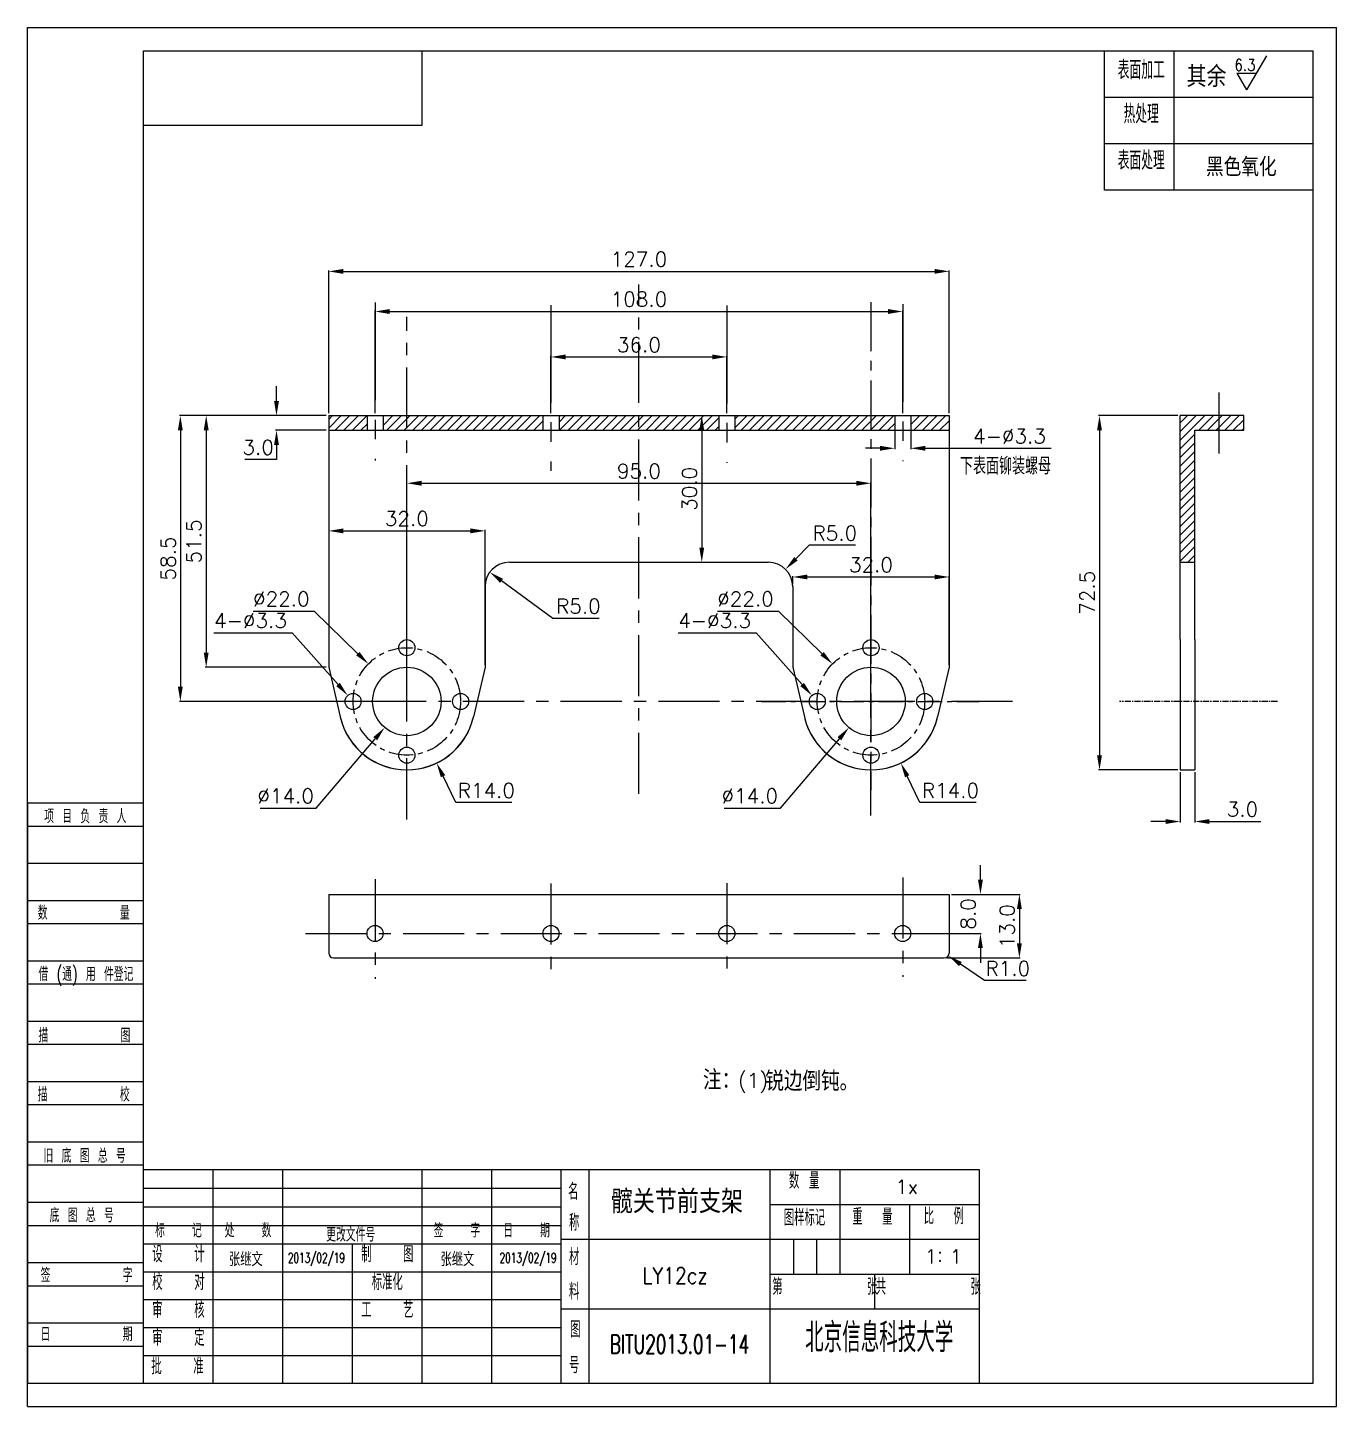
# Model space of a CAD drawing. Extents: x 2854 to 5858, y -1165 to 723.
# Drawn here: x 4248.6 to 4516.5, y -724.9 to -442.7 of the extents above; entities that cross this region are included whole.
import ezdxf
from ezdxf.enums import TextEntityAlignment as Align

# ---------------------------------------------------------------- set-up
doc = ezdxf.new("R2010")
doc.units = 0
doc.header["$MEASUREMENT"] = 0
doc.linetypes.add('PF_CENTER', pattern=[2, 1.25, -0.25, 0.25, -0.25])
doc.layers.get('0').update_dxf_attribs({"linetype": 'CONTINUOUS'})
doc.layers.get('DEFPOINTS').update_dxf_attribs({"linetype": 'CONTINUOUS'})
for name, color, linetype in [('SMPEN_CENTER', 4, 'PF_CENTER'), ('SMPEN_DIM', 3, 'CONTINUOUS'), ('SMPEN_HATCH', 6, 'CONTINUOUS'), ('SMPEN_TEXT', 6, 'CONTINUOUS'), ('SMPEN_THICK', 7, 'CONTINUOUS')]:
    doc.layers.add(name, color=color, linetype=linetype)
doc.styles.get("Standard").update_dxf_attribs({"font": 'txt.shx', "bigfont": 'hshztxt.shx'})
doc.styles.add('STYLE1', font='complex.shx', dxfattribs={"bigfont": 'hzdx.shx'})
doc.dimstyles.get("Standard").update_dxf_attribs({"dimtxt": 3, "dimasz": 3, "dimexe": 0.18, "dimexo": 0.5, "dimgap": 1, "dimtad": 1, "dimtoh": 1, "dimdec": 1, "dimzin": 0, "dimdsep": 46, "dimtxsty": 'Standard', "dimcen": 0, "dimadec": 1, "dimazin": 0, "dimtfac": 1, "dimtdec": 1, "dimtofl": 0, "dimtmove": 0, "dimatfit": 3, "dimfxl": 0, "dimtolj": 1, "dimtzin": 0, "dimarcsym": 0})
doc.dimstyles.new('STANDARD$0', dxfattribs={"dimtxt": 3, "dimasz": 3, "dimexe": 0.18, "dimexo": 0.5, "dimgap": 1, "dimtad": 1, "dimtoh": 1, "dimdec": 1, "dimzin": 0, "dimdsep": 46, "dimtxsty": 'Standard', "dimcen": 0, "dimadec": 1, "dimazin": 0, "dimtfac": 1, "dimtdec": 1, "dimtofl": 0, "dimtmove": 0, "dimatfit": 3, "dimfxl": 0, "dimtolj": 1, "dimtzin": 0, "dimarcsym": 0})

# ---------------------------------------------------------------- blocks, each defined once
blk = doc.blocks.new('ADDBOX3')
at = {"layer": 'SMPEN_THICK', "ltscale": 8}
for p, q in [((-45, -30), (-45, 0)), ((-30, 0), (-30, -30)), ((-45, -10), (0, -10)), ((-45, -20), (0, -20)), ((0, -30), (-45, -30))]:
    blk.add_line(p, q, dxfattribs=at)
at = {"layer": 'SMPEN_TEXT', "ltscale": 8, "width": 0.667}
for s, p in [('表面加工', (-37.05, -7.32)), ('热处理', (-37.05, -16.82)), ('表面处理', (-37.05, -26.82))]:
    blk.add_text(s, height=4, dxfattribs=at).set_placement(p, align=Align.BOTTOM_CENTER)
at = {"layer": 'SMPEN_TEXT', "ltscale": 8}
for tag, p in [('HEATTREATMENT', (-15.54, -17.14)), ('SURFACETREATMENT', (-13.33, -26.97))]:
    blk.add_attdef(tag, text='', height=3.5, dxfattribs=at).set_placement(p, align=Align.BOTTOM_CENTER)
blk = doc.blocks.new('ADDBOX')
for p, q in [((0, 125), (0, 0)), ((0, 125), (25, 125)), ((25, 0), (25, 125))]:
    blk.add_line(p, q)
at = {"color": 1}
for p, q in [((0, 120), (25, 120)), ((0, 99), (25, 99)), ((0, 86), (25, 86)), ((0, 73), (25, 73)), ((0, 60), (25, 60)), ((0, 47), (25, 47)), ((0, 21), (25, 21)), ((0, 8), (25, 8))]:
    blk.add_line(p, q, dxfattribs=at)
for points in [[(0, 112), (25, 112)], [(0, 34), (25, 34)]]:
    blk.add_lwpolyline(points, dxfattribs=at)
for points in [[(0, 104), (25, 104)], [(0, 91), (25, 91)], [(0, 78), (25, 78)], [(0, 65), (25, 65)], [(0, 52), (25, 52)], [(0, 39), (25, 39)], [(0, 26), (25, 26)], [(0, 13), (25, 13)], [(0, 0), (25, 0)]]:
    blk.add_lwpolyline(points)
at = {"color": 1, "width": 0.67}
for s, p in [('项 目 负 责 人', (3.58, 120.61)), ('数        量', (2.2, 99.8)), ('借 (通) 用 件登记', (2.35, 86.62)), ('描        图', (2.35, 73.41)), ('描        校', (2.2, 60.68)), ('旧 底 图 总 号', (3.43, 47.48)), (' 底 图 总 号', (2.97, 34.66)), ('签        字', (2.82, 21.77)), ('日        期', (2.82, 9.04))]:
    blk.add_text(s, height=3, dxfattribs=at).set_placement(p)
at = {"color": 1, "ltscale": 20, "width": 0.67}
blk.add_attdef('PRJMANAGER', text='', height=3.5, dxfattribs=at).set_placement((1.5, 113), align=Align.BOTTOM_LEFT)
at = {"color": 1, "width": 0.67}
for tag, p in [('NUM', (1.5, 92)), ('DRAFTER', (1.5, 66)), ('DVERI', (1.5, 53)), ('OLDDRAWNO', (1.5, 40)), ('DRAWNO', (1.5, 27)), ('SIGNER', (1.5, 14)), ('DATE', (1.5, 1))]:
    blk.add_attdef(tag, text='', height=3.5, dxfattribs=at).set_placement(p, align=Align.BOTTOM_LEFT)
blk = doc.blocks.new('*D425')
at = {"layer": 'DEFPOINTS', "color": 0, "ltscale": 10}
for p in [(4421.2, -580.6), (4427.3, -593.2)]:
    blk.add_point(p, dxfattribs=at)
at = {"layer": 'SMPEN_DIM', "color": 0, "lineweight": -2, "ltscale": 10}
for p, q in [((4431.22, -601.3), (4428.61, -595.9)), ((4442.72, -601.3), (4431.22, -601.3))]:
    blk.add_line(p, q, dxfattribs=at)
at = {"layer": 'SMPEN_DIM', "color": 0, "ltscale": 10}
blk.add_solid([(4429.06, -595.68), (4428.16, -596.12), (4427.3, -593.2)], dxfattribs=at)
at = {"layer": 'SMPEN_DIM', "color": 0, "ltscale": 10, "insert": (4437.47, -598.8), "char_height": 3, "attachment_point": 5}
blk.add_mtext('\\A1;R14.0', dxfattribs=at)
blk = doc.blocks.new('*D424')
at = {"layer": 'DEFPOINTS', "color": 0, "ltscale": 10}
for p in [(4425.73, -575.27), (4416.67, -585.94)]:
    blk.add_point(p, dxfattribs=at)
at = {"layer": 'SMPEN_DIM', "color": 0, "lineweight": -2, "ltscale": 10}
for p, q in [((4402.65, -602.44), (4414.73, -588.22)), ((4391.15, -602.44), (4402.65, -602.44))]:
    blk.add_line(p, q, dxfattribs=at)
at = {"layer": 'SMPEN_DIM', "color": 0, "ltscale": 10}
blk.add_solid([(4414.34, -587.9), (4415.11, -588.55), (4416.67, -585.94)], dxfattribs=at)
at = {"layer": 'SMPEN_DIM', "color": 0, "ltscale": 10, "insert": (4396.4, -599.94), "char_height": 3, "attachment_point": 5}
blk.add_mtext('\\A1;∅14.0', dxfattribs=at)
blk = doc.blocks.new('*D427')
at = {"layer": 'DEFPOINTS', "color": 0, "ltscale": 10}
for p in [(4413.32, -572.92), (4429.07, -588.28)]:
    blk.add_point(p, dxfattribs=at)
at = {"layer": 'SMPEN_DIM', "color": 0, "lineweight": -2, "ltscale": 10}
for p, q in [((4389.76, -562.13), (4402.26, -562.13)), ((4402.26, -562.13), (4411.18, -570.83))]:
    blk.add_line(p, q, dxfattribs=at)
at = {"layer": 'SMPEN_DIM', "color": 0, "ltscale": 10}
blk.add_solid([(4411.53, -570.47), (4410.83, -571.18), (4413.32, -572.92)], dxfattribs=at)
at = {"layer": 'SMPEN_DIM', "color": 0, "ltscale": 10, "insert": (4395.51, -559.63), "char_height": 3, "attachment_point": 5}
blk.add_mtext('\\A1;∅22.0', dxfattribs=at)
blk = doc.blocks.new('*D426')
at = {"layer": 'DEFPOINTS', "color": 0, "ltscale": 10}
for p in [(4409.1, -579.37), (4411.29, -581.84)]:
    blk.add_point(p, dxfattribs=at)
at = {"layer": 'SMPEN_DIM', "color": 0, "lineweight": -2, "ltscale": 10}
for p, q in [((4381.7, -566.55), (4397.7, -566.55)), ((4397.7, -566.55), (4407.11, -577.13))]:
    blk.add_line(p, q, dxfattribs=at)
at = {"layer": 'SMPEN_DIM', "color": 0, "ltscale": 10}
blk.add_solid([(4407.48, -576.79), (4406.74, -577.46), (4409.1, -579.37)], dxfattribs=at)
at = {"layer": 'SMPEN_DIM', "color": 0, "ltscale": 10, "insert": (4389.2, -564.05), "char_height": 3, "attachment_point": 5}
blk.add_mtext('\\A1;4-∅3.3', dxfattribs=at)
blk = doc.blocks.new('*D429')
at = {"layer": 'DEFPOINTS', "color": 0, "ltscale": 10}
for p in [(4330.73, -575.27), (4321.67, -585.94)]:
    blk.add_point(p, dxfattribs=at)
at = {"layer": 'SMPEN_DIM', "color": 0, "lineweight": -2, "ltscale": 10}
for p, q in [((4307.65, -602.44), (4319.73, -588.22)), ((4296.15, -602.44), (4307.65, -602.44))]:
    blk.add_line(p, q, dxfattribs=at)
at = {"layer": 'SMPEN_DIM', "color": 0, "ltscale": 10}
blk.add_solid([(4319.34, -587.9), (4320.11, -588.55), (4321.67, -585.94)], dxfattribs=at)
at = {"layer": 'SMPEN_DIM', "color": 0, "ltscale": 10, "insert": (4301.4, -599.94), "char_height": 3, "attachment_point": 5}
blk.add_mtext('\\A1;∅14.0', dxfattribs=at)
blk = doc.blocks.new('*D428')
at = {"layer": 'DEFPOINTS', "color": 0, "ltscale": 10}
for p in [(4326.2, -580.6), (4332.3, -593.2)]:
    blk.add_point(p, dxfattribs=at)
at = {"layer": 'SMPEN_DIM', "color": 0, "lineweight": -2, "ltscale": 10}
for p, q in [((4336.22, -601.3), (4333.61, -595.9)), ((4347.72, -601.3), (4336.22, -601.3))]:
    blk.add_line(p, q, dxfattribs=at)
at = {"layer": 'SMPEN_DIM', "color": 0, "ltscale": 10}
blk.add_solid([(4334.06, -595.68), (4333.16, -596.12), (4332.3, -593.2)], dxfattribs=at)
at = {"layer": 'SMPEN_DIM', "color": 0, "ltscale": 10, "insert": (4342.47, -598.8), "char_height": 3, "attachment_point": 5}
blk.add_mtext('\\A1;R14.0', dxfattribs=at)
blk = doc.blocks.new('*D430')
at = {"layer": 'DEFPOINTS', "color": 0, "ltscale": 10}
for p in [(4318.32, -572.92), (4334.07, -588.28)]:
    blk.add_point(p, dxfattribs=at)
at = {"layer": 'SMPEN_DIM', "color": 0, "lineweight": -2, "ltscale": 10}
for p, q in [((4294.76, -562.13), (4307.26, -562.13)), ((4307.26, -562.13), (4316.18, -570.83))]:
    blk.add_line(p, q, dxfattribs=at)
at = {"layer": 'SMPEN_DIM', "color": 0, "ltscale": 10}
blk.add_solid([(4316.53, -570.47), (4315.83, -571.18), (4318.32, -572.92)], dxfattribs=at)
at = {"layer": 'SMPEN_DIM', "color": 0, "ltscale": 10, "insert": (4300.51, -559.63), "char_height": 3, "attachment_point": 5}
blk.add_mtext('\\A1;∅22.0', dxfattribs=at)
blk = doc.blocks.new('*D431')
at = {"layer": 'DEFPOINTS', "color": 0, "ltscale": 10}
for p in [(4314.1, -579.37), (4316.29, -581.84)]:
    blk.add_point(p, dxfattribs=at)
at = {"layer": 'SMPEN_DIM', "color": 0, "lineweight": -2, "ltscale": 10}
for p, q in [((4286.7, -566.55), (4302.7, -566.55)), ((4302.7, -566.55), (4312.11, -577.13))]:
    blk.add_line(p, q, dxfattribs=at)
at = {"layer": 'SMPEN_DIM', "color": 0, "ltscale": 10}
blk.add_solid([(4312.48, -576.79), (4311.74, -577.46), (4314.1, -579.37)], dxfattribs=at)
at = {"layer": 'SMPEN_DIM', "color": 0, "ltscale": 10, "insert": (4294.2, -564.05), "char_height": 3, "attachment_point": 5}
blk.add_mtext('\\A1;4-∅3.3', dxfattribs=at)
blk = doc.blocks.new('*D432')
at = {"layer": 'DEFPOINTS', "color": 0, "ltscale": 10}
for p in [(4421.2, -535.95), (4326.2, -580.6), (4421.2, -580.6)]:
    blk.add_point(p, dxfattribs=at)
at = {"layer": 'SMPEN_DIM', "color": 0, "lineweight": -2, "ltscale": 10}
for p, q in [((4326.2, -580.1), (4326.2, -535.77)), ((4329.2, -535.95), (4418.2, -535.95)), ((4421.2, -580.1), (4421.2, -535.77))]:
    blk.add_line(p, q, dxfattribs=at)
at = {"layer": 'SMPEN_DIM', "color": 0, "ltscale": 10}
for points in [[(4329.2, -535.45), (4329.2, -536.45), (4326.2, -535.95)], [(4418.2, -535.45), (4418.2, -536.45), (4421.2, -535.95)]]:
    blk.add_solid(points, dxfattribs=at)
at = {"layer": 'SMPEN_DIM', "color": 0, "ltscale": 10, "insert": (4373.7, -533.45), "char_height": 3, "attachment_point": 5}
blk.add_mtext('\\A1;95.0', dxfattribs=at)
blk = doc.blocks.new('*D433')
at = {"layer": 'DEFPOINTS', "color": 0, "ltscale": 10}
for p in [(4310.2, -525.1), (4342.2, -545.69), (4342.2, -573.6)]:
    blk.add_point(p, dxfattribs=at)
at = {"layer": 'SMPEN_DIM', "color": 0, "lineweight": -2, "ltscale": 10}
for p, q in [((4310.2, -525.6), (4310.2, -545.87)), ((4313.2, -545.69), (4339.2, -545.69)), ((4342.2, -573.1), (4342.2, -545.51))]:
    blk.add_line(p, q, dxfattribs=at)
at = {"layer": 'SMPEN_DIM', "color": 0, "ltscale": 10}
for points in [[(4313.2, -545.19), (4313.2, -546.19), (4310.2, -545.69)], [(4339.2, -545.19), (4339.2, -546.19), (4342.2, -545.69)]]:
    blk.add_solid(points, dxfattribs=at)
at = {"layer": 'SMPEN_DIM', "color": 0, "ltscale": 10, "insert": (4326.2, -543.19), "char_height": 3, "attachment_point": 5}
blk.add_mtext('\\A1;32.0', dxfattribs=at)
blk = doc.blocks.new('*D434')
at = {"layer": 'DEFPOINTS', "color": 0, "ltscale": 10}
for p in [(4437.2, -492.59), (4310.2, -522.1), (4437.2, -522.1)]:
    blk.add_point(p, dxfattribs=at)
at = {"layer": 'SMPEN_DIM', "color": 0, "lineweight": -2, "ltscale": 10}
for p, q in [((4310.2, -521.6), (4310.2, -492.41)), ((4313.2, -492.59), (4434.2, -492.59)), ((4437.2, -521.6), (4437.2, -492.41))]:
    blk.add_line(p, q, dxfattribs=at)
at = {"layer": 'SMPEN_DIM', "color": 0, "ltscale": 10}
for points in [[(4313.2, -492.09), (4313.2, -493.09), (4310.2, -492.59)], [(4434.2, -492.09), (4434.2, -493.09), (4437.2, -492.59)]]:
    blk.add_solid(points, dxfattribs=at)
at = {"layer": 'SMPEN_DIM', "color": 0, "ltscale": 10, "insert": (4373.7, -490.09), "char_height": 3, "attachment_point": 5}
blk.add_mtext('\\A1;127.0', dxfattribs=at)
blk = doc.blocks.new('*D435')
at = {"layer": 'DEFPOINTS', "color": 0, "ltscale": 10}
for p in [(4310.2, -522.1), (4279.84, -580.6), (4326.2, -580.6)]:
    blk.add_point(p, dxfattribs=at)
at = {"layer": 'SMPEN_DIM', "color": 0, "lineweight": -2, "ltscale": 10}
for p, q in [((4309.7, -522.1), (4279.66, -522.1)), ((4279.84, -525.1), (4279.84, -577.6)), ((4325.7, -580.6), (4279.66, -580.6))]:
    blk.add_line(p, q, dxfattribs=at)
at = {"layer": 'SMPEN_DIM', "color": 0, "ltscale": 10}
for points in [[(4279.34, -525.1), (4280.34, -525.1), (4279.84, -522.1)], [(4279.34, -577.6), (4280.34, -577.6), (4279.84, -580.6)]]:
    blk.add_solid(points, dxfattribs=at)
at = {"layer": 'SMPEN_DIM', "color": 0, "ltscale": 10, "insert": (4277.34, -551.35), "char_height": 3, "attachment_point": 5, "rotation": 90}
blk.add_mtext('\\A1;58.5', dxfattribs=at)
blk = doc.blocks.new('*D436')
at = {"layer": 'DEFPOINTS', "color": 0, "ltscale": 10}
for p in [(4310.2, -522.1), (4285.13, -573.6), (4310.2, -573.6)]:
    blk.add_point(p, dxfattribs=at)
at = {"layer": 'SMPEN_DIM', "color": 0, "lineweight": -2, "ltscale": 10}
for p, q in [((4309.7, -522.1), (4284.95, -522.1)), ((4285.13, -525.1), (4285.13, -570.6)), ((4309.7, -573.6), (4284.95, -573.6))]:
    blk.add_line(p, q, dxfattribs=at)
at = {"layer": 'SMPEN_DIM', "color": 0, "ltscale": 10}
for points in [[(4284.63, -525.1), (4285.63, -525.1), (4285.13, -522.1)], [(4284.63, -570.6), (4285.63, -570.6), (4285.13, -573.6)]]:
    blk.add_solid(points, dxfattribs=at)
at = {"layer": 'SMPEN_DIM', "color": 0, "ltscale": 10, "insert": (4282.63, -547.85), "char_height": 3, "attachment_point": 5, "rotation": 90}
blk.add_mtext('\\A1;51.5', dxfattribs=at)
blk = doc.blocks.new('*D437')
at = {"layer": 'DEFPOINTS', "color": 0, "ltscale": 10}
for p in [(4310.2, -522.1), (4299.52, -525.1), (4310.2, -525.1)]:
    blk.add_point(p, dxfattribs=at)
at = {"layer": 'SMPEN_DIM', "color": 0, "lineweight": -2, "ltscale": 10}
for p, q in [((4299.52, -519.1), (4299.52, -516.1)), ((4309.7, -522.1), (4299.34, -522.1)), ((4309.7, -525.1), (4299.34, -525.1)), ((4299.52, -528.1), (4299.52, -531.1)), ((4299.52, -531.1), (4293.02, -531.1))]:
    blk.add_line(p, q, dxfattribs=at)
at = {"layer": 'SMPEN_DIM', "color": 0, "ltscale": 10}
for points in [[(4299.02, -519.1), (4300.02, -519.1), (4299.52, -522.1)], [(4299.02, -528.1), (4300.02, -528.1), (4299.52, -525.1)]]:
    blk.add_solid(points, dxfattribs=at)
at = {"layer": 'SMPEN_DIM', "color": 0, "ltscale": 10, "insert": (4295.77, -528.6), "char_height": 3, "attachment_point": 5}
blk.add_mtext('\\A1;3.0', dxfattribs=at)
blk = doc.blocks.new('*D438')
at = {"layer": 'DEFPOINTS', "color": 0, "ltscale": 10}
for p in [(4343.17, -554.15), (4347.2, -557.1)]:
    blk.add_point(p, dxfattribs=at)
at = {"layer": 'SMPEN_DIM', "color": 0, "lineweight": -2, "ltscale": 10}
for p, q in [((4356.06, -563.6), (4345.59, -555.92)), ((4365.56, -563.6), (4356.06, -563.6))]:
    blk.add_line(p, q, dxfattribs=at)
at = {"layer": 'SMPEN_DIM', "color": 0, "ltscale": 10}
blk.add_solid([(4345.88, -555.52), (4345.29, -556.32), (4343.17, -554.15)], dxfattribs=at)
at = {"layer": 'SMPEN_DIM', "color": 0, "ltscale": 10, "insert": (4361.31, -561.1), "char_height": 3, "attachment_point": 5}
blk.add_mtext('\\A1;R5.0', dxfattribs=at)
blk = doc.blocks.new('*D439')
at = {"layer": 'DEFPOINTS', "color": 0, "ltscale": 10}
for p in [(4403.71, -553.55), (4400.2, -557.1)]:
    blk.add_point(p, dxfattribs=at)
at = {"layer": 'SMPEN_DIM', "color": 0, "lineweight": -2, "ltscale": 10}
for p, q in [((4408.55, -548.65), (4405.82, -551.41)), ((4418.05, -548.65), (4408.55, -548.65))]:
    blk.add_line(p, q, dxfattribs=at)
at = {"layer": 'SMPEN_DIM', "color": 0, "ltscale": 10}
blk.add_solid([(4405.47, -551.06), (4406.18, -551.76), (4403.71, -553.55)], dxfattribs=at)
at = {"layer": 'SMPEN_DIM', "color": 0, "ltscale": 10, "insert": (4413.8, -546.15), "char_height": 3, "attachment_point": 5}
blk.add_mtext('\\A1;R5.0', dxfattribs=at)
blk = doc.blocks.new('*D440')
at = {"layer": 'DEFPOINTS', "color": 0, "ltscale": 10}
for p in [(4391.7, -510.1), (4355.7, -522.1), (4391.7, -522.1)]:
    blk.add_point(p, dxfattribs=at)
at = {"layer": 'SMPEN_DIM', "color": 0, "lineweight": -2, "ltscale": 10}
for p, q in [((4355.7, -521.6), (4355.7, -509.92)), ((4358.7, -510.1), (4388.7, -510.1)), ((4391.7, -521.6), (4391.7, -509.92))]:
    blk.add_line(p, q, dxfattribs=at)
at = {"layer": 'SMPEN_DIM', "color": 0, "ltscale": 10}
for points in [[(4358.7, -509.6), (4358.7, -510.6), (4355.7, -510.1)], [(4388.7, -509.6), (4388.7, -510.6), (4391.7, -510.1)]]:
    blk.add_solid(points, dxfattribs=at)
at = {"layer": 'SMPEN_DIM', "color": 0, "ltscale": 10, "insert": (4373.7, -507.6), "char_height": 3, "attachment_point": 5}
blk.add_mtext('\\A1;36.0', dxfattribs=at)
blk = doc.blocks.new('*D441')
at = {"layer": 'DEFPOINTS', "color": 0, "ltscale": 10}
for p in [(4427.7, -500.8), (4319.7, -522.1), (4427.7, -522.1)]:
    blk.add_point(p, dxfattribs=at)
at = {"layer": 'SMPEN_DIM', "color": 0, "lineweight": -2, "ltscale": 10}
for p, q in [((4319.7, -521.6), (4319.7, -500.62)), ((4322.7, -500.8), (4424.7, -500.8)), ((4427.7, -521.6), (4427.7, -500.62))]:
    blk.add_line(p, q, dxfattribs=at)
at = {"layer": 'SMPEN_DIM', "color": 0, "ltscale": 10}
for points in [[(4322.7, -500.3), (4322.7, -501.3), (4319.7, -500.8)], [(4424.7, -500.3), (4424.7, -501.3), (4427.7, -500.8)]]:
    blk.add_solid(points, dxfattribs=at)
at = {"layer": 'SMPEN_DIM', "color": 0, "ltscale": 10, "insert": (4373.7, -498.3), "char_height": 3, "attachment_point": 5}
blk.add_mtext('\\A1;108.0', dxfattribs=at)
blk = doc.blocks.new('*D442')
at = {"layer": 'DEFPOINTS', "color": 0, "ltscale": 10}
for p in [(4426.05, -522.1), (4429.35, -522.1), (4429.35, -528.79)]:
    blk.add_point(p, dxfattribs=at)
at = {"layer": 'SMPEN_DIM', "color": 0, "lineweight": -2, "ltscale": 10}
for p, q in [((4426.05, -522.6), (4426.05, -528.97)), ((4429.35, -522.6), (4429.35, -528.97)), ((4423.05, -528.79), (4420.05, -528.79)), ((4432.35, -528.79), (4458.05, -528.79))]:
    blk.add_line(p, q, dxfattribs=at)
at = {"layer": 'SMPEN_DIM', "color": 0, "ltscale": 10}
for points in [[(4423.05, -528.29), (4423.05, -529.29), (4426.05, -528.79)], [(4432.35, -528.29), (4432.35, -529.29), (4429.35, -528.79)]]:
    blk.add_solid(points, dxfattribs=at)
at = {"layer": 'SMPEN_DIM', "color": 0, "ltscale": 10, "insert": (4449.55, -526.29), "char_height": 3, "attachment_point": 5}
blk.add_mtext('\\A1;4-%%c3.3', dxfattribs=at)
blk = doc.blocks.new('*D443')
at = {"layer": 'DEFPOINTS', "color": 0, "ltscale": 10}
for p in [(4484.48, -522.1), (4467.97, -594.6), (4484.48, -594.6)]:
    blk.add_point(p, dxfattribs=at)
at = {"layer": 'SMPEN_DIM', "color": 0, "lineweight": -2, "ltscale": 10}
for p, q in [((4483.98, -522.1), (4467.79, -522.1)), ((4467.97, -525.1), (4467.97, -591.6)), ((4483.98, -594.6), (4467.79, -594.6))]:
    blk.add_line(p, q, dxfattribs=at)
at = {"layer": 'SMPEN_DIM', "color": 0, "ltscale": 10}
for points in [[(4467.47, -525.1), (4468.47, -525.1), (4467.97, -522.1)], [(4467.47, -591.6), (4468.47, -591.6), (4467.97, -594.6)]]:
    blk.add_solid(points, dxfattribs=at)
at = {"layer": 'SMPEN_DIM', "color": 0, "ltscale": 10, "insert": (4465.47, -558.35), "char_height": 3, "attachment_point": 5, "rotation": 90}
blk.add_mtext('\\A1;72.5', dxfattribs=at)
blk = doc.blocks.new('*D444')
at = {"layer": 'DEFPOINTS', "color": 0, "ltscale": 10}
for p in [(4436.2, -632.08), (4437.02, -632.64)]:
    blk.add_point(p, dxfattribs=at)
at = {"layer": 'SMPEN_DIM', "color": 0, "lineweight": -2, "ltscale": 10}
for p, q in [((4444.46, -637.72), (4439.5, -634.33)), ((4452.96, -637.72), (4444.46, -637.72))]:
    blk.add_line(p, q, dxfattribs=at)
at = {"layer": 'SMPEN_DIM', "color": 0, "ltscale": 10}
blk.add_solid([(4439.78, -633.92), (4439.22, -634.75), (4437.02, -632.64)], dxfattribs=at)
at = {"layer": 'SMPEN_DIM', "color": 0, "ltscale": 10, "insert": (4449.21, -635.22), "char_height": 3, "attachment_point": 5}
blk.add_mtext('\\A1;R1.0', dxfattribs=at)
blk = doc.blocks.new('*D467')
at = {"layer": 'DEFPOINTS', "color": 0, "ltscale": 10}
for p in [(4437.2, -620.08), (4436.2, -633.08), (4451.57, -633.08)]:
    blk.add_point(p, dxfattribs=at)
at = {"layer": 'SMPEN_DIM', "color": 0, "lineweight": -2, "ltscale": 10}
for p, q in [((4437.7, -620.08), (4451.75, -620.08)), ((4451.57, -623.08), (4451.57, -630.08)), ((4436.7, -633.08), (4451.75, -633.08))]:
    blk.add_line(p, q, dxfattribs=at)
at = {"layer": 'SMPEN_DIM', "color": 0, "ltscale": 10}
for points in [[(4451.07, -623.08), (4452.07, -623.08), (4451.57, -620.08)], [(4451.07, -630.08), (4452.07, -630.08), (4451.57, -633.08)]]:
    blk.add_solid(points, dxfattribs=at)
at = {"layer": 'SMPEN_DIM', "color": 0, "ltscale": 10, "insert": (4449.07, -626.58), "char_height": 3, "attachment_point": 5, "rotation": 90}
blk.add_mtext('\\A1;13.0', dxfattribs=at)
blk = doc.blocks.new('*D468')
at = {"layer": 'DEFPOINTS', "color": 0, "ltscale": 10}
for p in [(4437.2, -620.08), (4427.7, -628.08), (4443.6, -628.08)]:
    blk.add_point(p, dxfattribs=at)
at = {"layer": 'SMPEN_DIM', "color": 0, "lineweight": -2, "ltscale": 10}
for p, q in [((4443.6, -617.08), (4443.6, -614.08)), ((4437.7, -620.08), (4443.78, -620.08)), ((4428.2, -628.08), (4443.78, -628.08)), ((4443.6, -631.08), (4443.6, -634.08))]:
    blk.add_line(p, q, dxfattribs=at)
at = {"layer": 'SMPEN_DIM', "color": 0, "ltscale": 10}
for points in [[(4443.1, -617.08), (4444.1, -617.08), (4443.6, -620.08)], [(4443.1, -631.08), (4444.1, -631.08), (4443.6, -628.08)]]:
    blk.add_solid(points, dxfattribs=at)
at = {"layer": 'SMPEN_DIM', "color": 0, "ltscale": 10, "insert": (4441.1, -624.08), "char_height": 3, "attachment_point": 5, "rotation": 90}
blk.add_mtext('\\A1;8.0', dxfattribs=at)
blk = doc.blocks.new('*D729')
at = {"layer": 'DEFPOINTS', "color": 0, "ltscale": 10}
for p in [(4373.7, -522.1), (4373.7, -552.1), (4386.56, -552.1)]:
    blk.add_point(p, dxfattribs=at)
at = {"layer": 'SMPEN_DIM', "color": 0, "lineweight": -2, "ltscale": 10}
for p, q in [((4374.2, -522.1), (4386.74, -522.1)), ((4386.56, -525.1), (4386.56, -549.1)), ((4374.2, -552.1), (4386.74, -552.1))]:
    blk.add_line(p, q, dxfattribs=at)
at = {"layer": 'SMPEN_DIM', "color": 0, "ltscale": 10}
for points in [[(4386.06, -525.1), (4387.06, -525.1), (4386.56, -522.1)], [(4386.06, -549.1), (4387.06, -549.1), (4386.56, -552.1)]]:
    blk.add_solid(points, dxfattribs=at)
at = {"layer": 'SMPEN_DIM', "color": 0, "ltscale": 10, "insert": (4384.06, -537.1), "char_height": 3, "attachment_point": 5, "rotation": 90}
blk.add_mtext('\\A1;30.0', dxfattribs=at)
blk = doc.blocks.new('*D730')
at = {"layer": 'DEFPOINTS', "color": 0, "ltscale": 10}
for p in [(4484.48, -594.6), (4487.48, -594.6), (4487.48, -605.17)]:
    blk.add_point(p, dxfattribs=at)
at = {"layer": 'SMPEN_DIM', "color": 0, "lineweight": -2, "ltscale": 10}
for p, q in [((4484.48, -595.1), (4484.48, -605.35)), ((4487.48, -595.1), (4487.48, -605.35)), ((4481.48, -605.17), (4478.48, -605.17)), ((4490.48, -605.17), (4500.98, -605.17))]:
    blk.add_line(p, q, dxfattribs=at)
at = {"layer": 'SMPEN_DIM', "color": 0, "ltscale": 10}
for points in [[(4481.48, -604.67), (4481.48, -605.67), (4484.48, -605.17)], [(4490.48, -604.67), (4490.48, -605.67), (4487.48, -605.17)]]:
    blk.add_solid(points, dxfattribs=at)
at = {"layer": 'SMPEN_DIM', "color": 0, "ltscale": 10, "insert": (4497.23, -602.67), "char_height": 3, "attachment_point": 5}
blk.add_mtext('\\A1;3.0', dxfattribs=at)
blk = doc.blocks.new('*D731')
at = {"layer": 'DEFPOINTS', "color": 0, "ltscale": 10}
for p in [(4437.2, -555.12), (4405.2, -557.1), (4437.2, -573.6)]:
    blk.add_point(p, dxfattribs=at)
at = {"layer": 'SMPEN_DIM', "color": 0, "lineweight": -2, "ltscale": 10}
for p, q in [((4405.2, -556.6), (4405.2, -554.94)), ((4408.2, -555.12), (4434.2, -555.12)), ((4437.2, -573.1), (4437.2, -554.94))]:
    blk.add_line(p, q, dxfattribs=at)
at = {"layer": 'SMPEN_DIM', "color": 0, "ltscale": 10}
for points in [[(4408.2, -554.62), (4408.2, -555.62), (4405.2, -555.12)], [(4434.2, -554.62), (4434.2, -555.62), (4437.2, -555.12)]]:
    blk.add_solid(points, dxfattribs=at)
at = {"layer": 'SMPEN_DIM', "color": 0, "ltscale": 10, "insert": (4421.2, -552.62), "char_height": 3, "attachment_point": 5}
blk.add_mtext('\\A1;32.0', dxfattribs=at)

msp = doc.modelspace()

# ---------------------------------------------------------------- hatches: boundary and pattern name
at = {"layer": 'SMPEN_HATCH', "ltscale": 10}
h = msp.add_hatch(dxfattribs=at)
h.set_pattern_fill('ANSI31', color=256, scale=10, style=0)
h.paths.add_polyline_path([(4437.2, -525.1), (4437.2, -522.1), (4429.35, -522.1), (4429.35, -525.1)])
h.paths.add_polyline_path([(4421.2, -522.1), (4421.2, -525.1), (4426.05, -525.1), (4426.05, -522.1)])
h.paths.add_polyline_path([(4393.35, -522.1), (4393.35, -525.1), (4421.2, -525.1), (4421.2, -522.1)])
h.paths.add_polyline_path([(4373.7, -522.1), (4373.7, -525.1), (4390.05, -525.1), (4390.05, -522.1)])
h.paths.add_polyline_path([(4357.35, -522.1), (4357.35, -525.1), (4373.7, -525.1), (4373.7, -522.1)])
h.paths.add_polyline_path([(4326.2, -522.1), (4326.2, -525.1), (4354.05, -525.1), (4354.05, -522.1)])
h.paths.add_polyline_path([(4326.2, -525.1), (4326.2, -522.1), (4321.35, -522.1), (4321.35, -525.1)])
h.paths.add_polyline_path([(4310.2, -522.1), (4310.2, -525.1), (4318.05, -525.1), (4318.05, -522.1)])
h = msp.add_hatch(dxfattribs=at)
h.set_pattern_fill('ANSI31', color=256, scale=10, style=0)
h.paths.add_polyline_path([(4492.48, -522.1), (4492.48, -525.1), (4497.48, -525.1), (4497.48, -522.1)])
h.paths.add_polyline_path([(4487.48, -525.1), (4492.48, -525.1), (4492.48, -522.1), (4484.48, -522.1), (4484.48, -552.1), (4487.48, -552.1)])

# ---------------------------------------------------------------- linework, layer by layer
for p, q in [((4272.32, -447.45), (4511.71, -447.45)), ((4272.32, -720.1), (4511.71, -720.1))]:
    msp.add_line(p, q)
at = {"linetype": 'Continuous'}
for p, q in [((4272.32, -720.1), (4272.32, -447.45)), ((4511.71, -720.1), (4511.71, -447.45))]:
    msp.add_line(p, q, dxfattribs=at)
at = {"ltscale": 10}
for p, q in [((4310.2, -522.1), (4310.2, -573.6)), ((4310.2, -522.1), (4437.2, -522.1)), ((4437.2, -522.1), (4437.2, -573.6)), ((4484.48, -567.95), (4484.48, -522.1)), ((4497.48, -522.1), (4484.48, -522.1)), ((4497.48, -525.1), (4497.48, -522.1)), ((4310.2, -525.1), (4437.2, -525.1)), ((4487.48, -525.1), (4497.48, -525.1)), ((4487.48, -567.95), (4487.48, -525.1)), ((4347.2, -552.1), (4400.2, -552.1)), ((4484.48, -552.1), (4487.48, -552.1)), ((4342.2, -557.1), (4342.2, -573.6)), ((4405.2, -557.1), (4405.2, -573.6)), ((4484.48, -567.95), (4484.48, -594.6)), ((4487.48, -567.95), (4487.48, -594.6)), ((4310.2, -573.6), (4312.56, -583.77)), ((4342.2, -573.6), (4339.84, -583.77)), ((4405.2, -573.6), (4407.56, -583.77)), ((4437.2, -573.6), (4434.84, -583.77)), ((4484.48, -594.6), (4487.48, -594.6)), ((4310.2, -620.08), (4437.2, -620.08)), ((4310.2, -620.08), (4310.2, -632.08)), ((4437.2, -620.08), (4437.2, -632.08)), ((4311.2, -633.08), (4436.2, -633.08)), ((4443.32, -676.4), (4443.32, -720.1))]:
    msp.add_line(p, q, dxfattribs=at)
at = {"ltscale": 16}
for p, q in [((4318.05, -522.1), (4318.05, -525.1)), ((4321.35, -522.1), (4321.35, -525.1)), ((4354.05, -522.1), (4354.05, -525.1)), ((4357.35, -522.1), (4357.35, -525.1)), ((4390.05, -522.1), (4390.05, -525.1)), ((4393.35, -522.1), (4393.35, -525.1)), ((4426.05, -522.1), (4426.05, -525.1)), ((4429.35, -522.1), (4429.35, -525.1))]:
    msp.add_line(p, q, dxfattribs=at)
at = {"ltscale": 2}
msp.add_line((4487.48, -593.1), (4487.48, -594.6), dxfattribs=at)
msp.add_line((4487.48, -593.1), (4487.48, -594.6), dxfattribs=at)
at = {"color": 7}
for p, q in [((4272.32, -720.1), (4272.32, -676.4)), ((4272.32, -676.4), (4443.32, -676.4)), ((4272.32, -676.4), (4443.32, -676.4)), ((4357.82, -720.1), (4357.82, -676.4)), ((4400.57, -720.1), (4400.57, -676.4)), ((4357.82, -690.65), (4443.32, -690.65)), ((4272.32, -691.6), (4357.82, -691.6)), ((4357.82, -704.9), (4443.32, -704.9))]:
    msp.add_line(p, q, dxfattribs=at)
at = {"color": 6}
for p, q in [((4286.57, -720.1), (4286.57, -676.4)), ((4300.82, -720.1), (4300.82, -676.4)), ((4329.32, -720.1), (4329.32, -676.4)), ((4343.57, -720.1), (4343.57, -676.4)), ((4363.52, -720.1), (4363.52, -676.4)), ((4414.82, -676.4), (4414.82, -697.78)), ((4272.32, -680.2), (4357.82, -680.2)), ((4272.32, -684), (4357.82, -684)), ((4429.07, -683.53), (4429.07, -697.78)), ((4272.32, -687.8), (4357.82, -687.8)), ((4405.32, -690.65), (4405.32, -697.78)), ((4410.07, -690.65), (4410.07, -697.78)), ((4315.07, -720.1), (4315.07, -691.6)), ((4272.32, -697.3), (4357.82, -697.3)), ((4421.95, -697.78), (4421.95, -704.9)), ((4272.32, -703), (4357.82, -703)), ((4272.32, -708.7), (4357.82, -708.7)), ((4272.32, -714.4), (4357.82, -714.4))]:
    msp.add_line(p, q, dxfattribs=at)
at = {"ltscale": 10}
for centre, radius in [((4326.2, -569.6), 1.65), ((4421.2, -569.6), 1.65), ((4326.2, -580.6), 7), ((4421.2, -580.6), 7), ((4315.2, -580.6), 1.65), ((4337.2, -580.6), 1.65), ((4410.2, -580.6), 1.65), ((4432.2, -580.6), 1.65), ((4326.2, -591.6), 1.65), ((4421.2, -591.6), 1.65), ((4319.7, -628.08), 1.65), ((4355.7, -628.08), 1.65), ((4391.7, -628.08), 1.65), ((4427.7, -628.08), 1.65)]:
    msp.add_circle(centre, radius, dxfattribs=at)
for centre, radius, start, end in [((4347.2, -557.1), 5, 90, 180), ((4400.2, -557.1), 5, 0, 90), ((4326.2, -580.6), 14, 193.0838, 346.9162), ((4421.2, -580.6), 14, 193.0838, 346.9162), ((4326.2, -580.6), 14, 194.7799, 345.2201), ((4421.2, -580.6), 14, 194.7799, 345.2201), ((4311.2, -632.08), 1, 180, 270), ((4436.2, -632.08), 1, 270, 0)]:
    msp.add_arc(centre, radius, start, end, dxfattribs=at)
at = {"layer": 'SMPEN_CENTER', "ltscale": 10}
for p, q in [((4373.7, -599.5), (4373.7, -495.29)), ((4326.2, -604.73), (4326.2, -501.88)), ((4492.48, -529.85), (4492.48, -515.96)), ((4421.2, -603.92), (4421.2, -544.51)), ((4450.18, -580.6), (4298.52, -580.6)), ((4319.7, -616.99), (4319.7, -637.35)), ((4355.7, -617.86), (4355.7, -635.98)), ((4391.7, -617.76), (4391.7, -637.1)), ((4427.7, -616.63), (4427.7, -636.97)), ((4305.44, -628.08), (4440.87, -628.08))]:
    msp.add_line(p, q, dxfattribs=at)
at = {"layer": 'SMPEN_CENTER', "ltscale": 16}
for p, q in [((4319.7, -498.94), (4319.7, -531.28)), ((4427.7, -499.29), (4427.7, -531.41)), ((4355.7, -499.48), (4355.7, -533.43)), ((4391.7, -499.6), (4391.7, -531.8))]:
    msp.add_line(p, q, dxfattribs=at)
at = {"layer": 'SMPEN_CENTER', "ltscale": 8}
msp.add_line((4421.2, -498.9), (4421.2, -598.78), dxfattribs=at)
at = {"layer": 'SMPEN_CENTER', "ltscale": 4}
msp.add_line((4398.76, -580.6), (4443.32, -580.6), dxfattribs=at)
at = {"layer": 'SMPEN_CENTER'}
msp.add_line((4504.39, -580.6), (4472.05, -580.6), dxfattribs=at)
at = {"layer": 'SMPEN_CENTER', "ltscale": 4}
for centre in [(4326.2, -580.6), (4421.2, -580.6)]:
    msp.add_circle(centre, 11, dxfattribs=at)
at = {"layer": 'SMPEN_DIM'}
for p, q in [((4502.12, -448.49), (4498.08, -455.47)), ((4496.09, -452.02), (4500.08, -452.02)), ((4496.09, -452.02), (4498.08, -455.47))]:
    msp.add_line(p, q, dxfattribs=at)
at = {"layer": 'SMPEN_THICK', "color": 1}
for p, q in [((4248.57, -442.7), (4448.07, -442.7)), ((4248.57, -442.7), (4516.46, -442.7)), ((4248.57, -442.7), (4348.32, -442.7)), ((4248.57, -442.7), (4348.32, -442.7)), ((4373.86, -442.7), (4439.69, -442.7)), ((4248.57, -724.85), (4448.07, -724.85)), ((4248.57, -724.85), (4516.46, -724.85))]:
    msp.add_line(p, q, dxfattribs=at)
at = {"layer": 'SMPEN_THICK', "color": 1, "linetype": 'Continuous'}
for p, q in [((4248.57, -724.85), (4248.57, -442.7)), ((4248.57, -724.85), (4248.57, -442.7)), ((4248.57, -724.85), (4248.57, -442.7)), ((4248.57, -724.85), (4248.57, -442.7)), ((4248.57, -724.85), (4248.57, -442.7)), ((4248.57, -724.85), (4248.57, -442.7)), ((4248.57, -724.85), (4248.57, -442.7)), ((4248.57, -724.85), (4248.57, -442.7)), ((4248.57, -724.85), (4248.57, -442.7)), ((4248.57, -724.85), (4248.57, -442.7)), ((4248.57, -724.85), (4248.57, -442.7)), ((4248.57, -724.85), (4248.57, -442.7)), ((4248.57, -724.85), (4248.57, -442.7)), ((4248.57, -724.85), (4248.57, -442.7)), ((4248.57, -724.85), (4248.57, -442.7)), ((4248.57, -724.85), (4248.57, -442.7)), ((4248.57, -724.85), (4248.57, -442.7)), ((4248.57, -724.85), (4248.57, -442.7)), ((4248.57, -724.85), (4248.57, -442.7)), ((4516.46, -724.85), (4516.46, -442.7)), ((4516.46, -724.85), (4516.46, -442.7)), ((4516.46, -724.85), (4516.46, -442.7)), ((4516.46, -724.85), (4516.46, -442.7)), ((4516.46, -724.85), (4516.46, -442.7)), ((4516.46, -724.85), (4516.46, -442.7)), ((4516.46, -724.85), (4516.46, -442.7)), ((4516.46, -724.85), (4516.46, -442.7)), ((4516.46, -724.85), (4516.46, -442.7)), ((4516.46, -724.85), (4516.46, -442.7)), ((4516.46, -724.85), (4516.46, -442.7)), ((4516.46, -724.85), (4516.46, -442.7)), ((4516.46, -724.85), (4516.46, -442.7)), ((4516.46, -724.85), (4516.46, -442.7)), ((4516.46, -724.85), (4516.46, -442.7)), ((4516.46, -724.85), (4516.46, -442.7)), ((4516.46, -724.85), (4516.46, -442.7)), ((4516.46, -724.85), (4516.46, -442.7)), ((4516.46, -724.85), (4516.46, -442.7)), ((4516.46, -724.85), (4516.46, -442.7)), ((4329.32, -462.65), (4329.32, -447.45)), ((4272.32, -462.65), (4329.32, -462.65)), ((4248.57, -724.85), (4248.57, -583.78)), ((4248.57, -724.85), (4248.57, -583.78)), ((4248.57, -724.85), (4248.57, -583.78)), ((4248.57, -724.85), (4248.57, -583.78)), ((4248.57, -724.85), (4248.57, -583.78)), ((4248.57, -724.85), (4248.57, -583.78)), ((4248.57, -724.85), (4248.57, -583.78)), ((4248.57, -724.85), (4248.57, -583.78)), ((4248.57, -724.85), (4248.57, -583.78)), ((4248.57, -724.85), (4248.57, -583.78)), ((4248.57, -724.85), (4248.57, -583.78)), ((4248.57, -724.85), (4248.57, -583.78)), ((4248.57, -724.85), (4248.57, -583.78)), ((4248.57, -724.85), (4248.57, -583.78)), ((4248.57, -724.85), (4248.57, -583.78)), ((4248.57, -724.85), (4248.57, -583.78)), ((4248.57, -724.85), (4248.57, -583.78)), ((4248.57, -724.85), (4248.57, -583.78)), ((4248.57, -724.85), (4248.57, -583.78)), ((4248.57, -724.85), (4248.57, -583.78)), ((4248.57, -724.85), (4248.57, -583.78)), ((4248.57, -724.85), (4248.57, -583.78)), ((4248.57, -724.85), (4248.57, -583.78)), ((4248.57, -724.85), (4248.57, -583.78)), ((4248.57, -724.85), (4248.57, -583.78)), ((4248.57, -724.85), (4248.57, -583.78)), ((4248.57, -724.85), (4248.57, -583.78)), ((4248.57, -724.85), (4248.57, -583.78)), ((4248.57, -724.85), (4248.57, -583.78)), ((4248.57, -724.85), (4248.57, -583.78)), ((4248.57, -724.85), (4248.57, -583.78)), ((4248.57, -724.85), (4248.57, -583.78)), ((4248.57, -724.85), (4248.57, -583.78)), ((4248.57, -724.85), (4248.57, -583.78)), ((4248.57, -724.85), (4248.57, -583.78)), ((4248.57, -724.85), (4248.57, -583.78)), ((4248.57, -724.85), (4248.57, -583.78)), ((4248.57, -724.85), (4248.57, -583.78)), ((4248.57, -724.85), (4248.57, -583.78)), ((4248.57, -724.85), (4248.57, -583.78)), ((4248.57, -724.85), (4248.57, -583.78)), ((4248.57, -724.85), (4248.57, -583.78)), ((4248.57, -724.85), (4248.57, -583.78)), ((4248.57, -724.85), (4248.57, -583.78)), ((4248.57, -724.85), (4248.57, -583.78)), ((4248.57, -724.85), (4248.57, -583.78)), ((4248.57, -724.85), (4248.57, -583.78)), ((4248.57, -724.85), (4248.57, -583.78)), ((4248.57, -724.85), (4248.57, -583.78)), ((4248.57, -724.85), (4248.57, -583.78)), ((4248.57, -724.85), (4248.57, -583.78)), ((4248.57, -724.85), (4248.57, -583.78)), ((4248.57, -724.85), (4248.57, -583.78)), ((4248.57, -724.85), (4248.57, -583.78)), ((4248.57, -724.85), (4248.57, -583.78)), ((4248.57, -724.85), (4248.57, -583.78)), ((4248.57, -724.85), (4248.57, -583.78)), ((4248.57, -724.85), (4248.57, -583.78)), ((4248.57, -724.85), (4248.57, -583.78)), ((4248.57, -724.85), (4248.57, -583.78)), ((4248.57, -724.85), (4248.57, -583.78)), ((4248.57, -724.85), (4248.57, -583.78)), ((4248.57, -724.85), (4248.57, -583.78)), ((4248.57, -724.85), (4248.57, -583.78)), ((4248.57, -724.85), (4248.57, -583.78)), ((4248.57, -724.85), (4248.57, -583.78)), ((4248.57, -724.85), (4248.57, -583.78)), ((4248.57, -724.85), (4248.57, -583.78)), ((4248.57, -724.85), (4248.57, -583.78)), ((4248.57, -724.85), (4248.57, -583.78)), ((4248.57, -724.85), (4248.57, -583.78)), ((4248.57, -724.85), (4248.57, -583.78)), ((4248.57, -724.85), (4248.57, -583.78)), ((4248.57, -724.85), (4248.57, -583.78)), ((4248.57, -724.85), (4248.57, -583.78)), ((4248.57, -724.85), (4248.57, -583.78)), ((4248.57, -724.85), (4248.57, -583.78)), ((4248.57, -724.85), (4248.57, -583.78)), ((4248.57, -724.85), (4248.57, -583.78)), ((4248.57, -724.85), (4248.57, -583.78)), ((4248.57, -724.85), (4248.57, -583.78)), ((4248.57, -724.85), (4248.57, -583.78)), ((4248.57, -724.85), (4248.57, -583.78)), ((4248.57, -724.85), (4248.57, -583.78)), ((4248.57, -724.85), (4248.57, -583.78)), ((4248.57, -724.85), (4248.57, -583.78)), ((4248.57, -724.85), (4248.57, -583.78)), ((4248.57, -724.85), (4248.57, -583.78)), ((4248.57, -724.85), (4248.57, -583.78)), ((4248.57, -724.85), (4248.57, -583.78)), ((4248.57, -724.85), (4248.57, -583.78)), ((4248.57, -724.85), (4248.57, -583.78)), ((4248.57, -724.85), (4248.57, -583.78)), ((4248.57, -724.85), (4248.57, -583.78)), ((4248.57, -724.85), (4248.57, -583.78)), ((4248.57, -724.85), (4248.57, -583.78)), ((4248.57, -724.85), (4248.57, -583.78)), ((4248.57, -724.85), (4248.57, -583.78)), ((4248.57, -724.85), (4248.57, -583.78)), ((4248.57, -724.85), (4248.57, -583.78)), ((4248.57, -724.85), (4248.57, -583.78)), ((4248.57, -724.85), (4248.57, -583.78)), ((4248.57, -724.85), (4248.57, -583.78))]:
    msp.add_line(p, q, dxfattribs=at)
at = {"layer": 'SMPEN_THICK', "color": 7, "linetype": 'Continuous'}
msp.add_line((4272.32, -663.1), (4272.32, -656.45), dxfattribs=at)
at = {"layer": 'SMPEN_THICK'}
for p, q in [((4400.57, -683.53), (4443.32, -683.53)), ((4400.57, -697.78), (4443.32, -697.78))]:
    msp.add_line(p, q, dxfattribs=at)

# ---------------------------------------------------------------- block references
at = {"layer": 'SMPEN_THICK', "xscale": 0.9499999999998181, "yscale": 0.9500000000002728, "zscale": 0.95}
for name, p in [('ADDBOX3', (4511.71, -447.45)), ('ADDBOX', (4248.57, -720.1))]:
    msp.add_blockref(name, p, dxfattribs=at)

# ---------------------------------------------------------------- texts
at = {"color": 6, "width": 0.67}
for s, height, p in [('数 量', 3.325, (4407.52, -681.31)), ('图样标记', 3.325, (4407.6, -688.88)), ('重  量', 3.325, (4421.48, -688.69)), ('比  例', 3.325, (4436.09, -688.59)), ('标   记', 2.85, (4279.45, -691.13)), ('处   数', 2.85, (4293.7, -691.13)), ('签   字', 2.85, (4336.45, -691.13)), ('日   期', 2.85, (4350.7, -691.13)), ('设   计', 3.325, (4279.45, -696.35)), ('制   图', 3.325, (4322.2, -696.35)), ('校   对', 3.325, (4279.45, -702.05)), ('标准化', 3.325, (4322.2, -702.05)), ('第        张', 3.325, (4411.74, -703.01)), ('共        张', 3.325, (4432.93, -703.01)), ('审   核', 3.325, (4279.45, -707.75)), ('工   艺', 3.325, (4322.2, -707.75)), ('审   定', 3.325, (4279.45, -713.45)), ('批   准', 3.325, (4279.25, -719.31))]:
    msp.add_text(s, height=height, dxfattribs=at).set_placement(p, align=Align.BOTTOM_CENTER)
at = {"color": 6}
for s, height, width, p in [('名', 3.33, 0.67, (4359.2, -682.56)), ('称', 3.33, 0.67, (4359.38, -688.88)), ('更改文件号', 2.85, 0.67, (4309.7, -691.13)), ('材', 3.33, 0.667, (4359.38, -695.93)), ('料', 3.33, 0.67, (4359.38, -702.99)), ('图', 3.33, 0.67, (4359.63, -710.77)), ('号', 3.33, 0.67, (4359.38, -718.06))]:
    msp.add_text(s, height=height, dxfattribs=dict(at, width=width)).set_placement(p)
at = {"layer": 'SMPEN_DIM', "style": 'STYLE1'}
for s, height, p in [('其余', 4.275, (4489.87, -452.49)), ('黑色氧化', 3.8, (4497, -471.03))]:
    msp.add_text(s, height=height, dxfattribs=at).set_placement(p, align=Align.MIDDLE)
at = {"layer": 'SMPEN_DIM'}
for s, height, width, p in [('6.3', 2.375, 0.85, (4497.75, -450.36)), ('下表面铆装螺母', 3.5, 0.8, (4448.74, -532.24))]:
    msp.add_text(s, height=height, dxfattribs=dict(at, width=width)).set_placement(p, align=Align.MIDDLE)
for s, height, p in [('注：', 4, (4390.61, -657.82)), ('(1)', 3, (4397.06, -658.38)), ('锐边倒钝。', 4, (4409.07, -658.09))]:
    msp.add_text(s, height=height, dxfattribs=at).set_placement(p, align=Align.MIDDLE)
at = {"layer": 'SMPEN_DIM', "ltscale": 8}
for s, p in [('1x', (4428.52, -679.91)), ('1：1', (4436.01, -694.17))]:
    msp.add_text(s, height=2.85, dxfattribs=at).set_placement(p, align=Align.MIDDLE)
for s, height, width, p in [('张继文', 2.85, 0.85, (4293.25, -694.6)), ('2013/02/19', 2, 0.6667, (4307.69, -694.6)), ('张继文', 2.85, 0.85, (4336.55, -694.6)), ('2013/02/19', 2, 0.6667, (4351.01, -694.6)), ('LY12cz', 3.325, 0.85, (4381.08, -698.08)), ('BITU2013.01-14', 3.8, 0.6667, (4381.99, -712.13))]:
    msp.add_text(s, height=height, dxfattribs=dict(at, width=width)).set_placement(p, align=Align.MIDDLE)
at = {"layer": 'SMPEN_HATCH'}
msp.add_text('髋关节前支架', height=4.75, dxfattribs=at).set_placement((4381.48, -682.7), align=Align.MIDDLE)
at = {"layer": 'SMPEN_TEXT', "width": 0.667}
msp.add_text('北京信息科技大学', height=5.985, dxfattribs=at).set_placement((4422.89, -715.56), align=Align.BOTTOM_CENTER)

# ---------------------------------------------------------------- dimensions: what is measured, and where the dimension line sits
at = {"layer": 'SMPEN_DIM', "ltscale": 10}
for base, p1, p2, picture, middle in [((4437.2, -492.59), (4310.2, -522.1), (4437.2, -522.1), '*D434', (4373.7, -492.59)), ((4427.7, -500.8), (4319.7, -522.1), (4427.7, -522.1), '*D441', (4373.7, -500.8)), ((4391.7, -510.1), (4355.7, -522.1), (4391.7, -522.1), '*D440', (4373.7, -510.1)), ((4421.2, -535.95), (4326.2, -580.6), (4421.2, -580.6), '*D432', (4373.7, -535.95))]:
    dim = msp.add_linear_dim(base=base, p1=p1, p2=p2, dimstyle='STANDARD$0', dxfattribs=at)
    dim.commit()
    dim.dimension.update_dxf_attribs({"geometry": picture, "text_midpoint": middle, "dimtype": 160})
for base, p1, p2, picture, middle in [((4299.52, -525.1), (4310.2, -522.1), (4310.2, -525.1), '*D437', (4295.77, -528.6)), ((4279.84, -580.6), (4310.2, -522.1), (4326.2, -580.6), '*D435', (4277.34, -551.35)), ((4285.13, -573.6), (4310.2, -522.1), (4310.2, -573.6), '*D436', (4282.63, -547.85)), ((4386.56, -552.1), (4373.7, -522.1), (4373.7, -552.1), '*D729', (4384.06, -537.1)), ((4467.97, -594.6), (4484.48, -522.1), (4484.48, -594.6), '*D443', (4465.47, -558.35)), ((4443.6, -628.08), (4437.2, -620.08), (4427.7, -628.08), '*D468', (4441.1, -624.08)), ((4451.57, -633.08), (4437.2, -620.08), (4436.2, -633.08), '*D467', (4449.07, -626.58))]:
    dim = msp.add_linear_dim(base=base, p1=p1, p2=p2, angle=90, dimstyle='STANDARD$0', dxfattribs=at)
    dim.commit()
    dim.dimension.update_dxf_attribs({"geometry": picture, "text_midpoint": middle})
dim = msp.add_linear_dim(base=(4429.35, -528.79), p1=(4426.05, -522.1), p2=(4429.35, -522.1), text='4-%%c<>', dimstyle='STANDARD$0', dxfattribs=at)
dim.commit()
dim.dimension.update_dxf_attribs({"geometry": '*D442', "text_midpoint": (4449.55, -528.79), "dimtype": 160})
for base, p1, p2, picture, middle in [((4342.2, -545.69), (4310.2, -525.1), (4342.2, -573.6), '*D433', (4326.2, -543.19)), ((4437.2, -555.12), (4405.2, -557.1), (4437.2, -573.6), '*D731', (4421.2, -552.62)), ((4487.48, -605.17), (4484.48, -594.6), (4487.48, -594.6), '*D730', (4497.23, -602.67))]:
    dim = msp.add_linear_dim(base=base, p1=p1, p2=p2, dimstyle='STANDARD$0', dxfattribs=at)
    dim.commit()
    dim.dimension.update_dxf_attribs({"geometry": picture, "text_midpoint": middle})
dim = msp.add_radius_dim(center=(4400.2, -557.1), mpoint=(4403.71, -553.55), dimstyle='Standard', dxfattribs=at)
dim.commit()
dim.dimension.update_dxf_attribs({"geometry": '*D439', "text_midpoint": (4413.8, -548.65), "dimtype": 164})
dim = msp.add_radius_dim(center=(4347.2, -557.1), mpoint=(4343.17, -554.15), dimstyle='Standard', override={"dimtmove": 1}, dxfattribs=at)
dim.commit()
dim.dimension.update_dxf_attribs({"geometry": '*D438', "text_midpoint": (4356.06, -563.6), "dimtype": 164})
for p1, p2, picture, middle in [((4334.07, -588.28), (4318.32, -572.92), '*D430', (4300.51, -562.13)), ((4429.07, -588.28), (4413.32, -572.92), '*D427', (4395.51, -562.13)), ((4330.73, -575.27), (4321.67, -585.94), '*D429', (4301.4, -602.44)), ((4425.73, -575.27), (4416.67, -585.94), '*D424', (4396.4, -602.44))]:
    dim = msp.add_diameter_dim_2p(p1=p1, p2=p2, dimstyle='Standard', dxfattribs=at)
    dim.commit()
    dim.dimension.update_dxf_attribs({"geometry": picture, "text_midpoint": middle, "dimtype": 163})
for p1, p2, picture, middle in [((4316.29, -581.84), (4314.1, -579.37), '*D431', (4294.2, -566.55)), ((4411.29, -581.84), (4409.1, -579.37), '*D426', (4389.2, -566.55))]:
    dim = msp.add_diameter_dim_2p(p1=p1, p2=p2, text='4-<>', dimstyle='Standard', dxfattribs=at)
    dim.commit()
    dim.dimension.update_dxf_attribs({"geometry": picture, "text_midpoint": middle, "dimtype": 163})
for center, mpoint, picture, middle in [((4326.2, -580.6), (4332.3, -593.2), '*D428', (4342.47, -598.8)), ((4421.2, -580.6), (4427.3, -593.2), '*D425', (4437.47, -598.8)), ((4436.2, -632.08), (4437.02, -632.64), '*D444', (4449.21, -635.22))]:
    dim = msp.add_radius_dim(center=center, mpoint=mpoint, dimstyle='Standard', dxfattribs=at)
    dim.commit()
    dim.dimension.update_dxf_attribs({"geometry": picture, "text_midpoint": middle})

doc.saveas('drawing.dxf')
